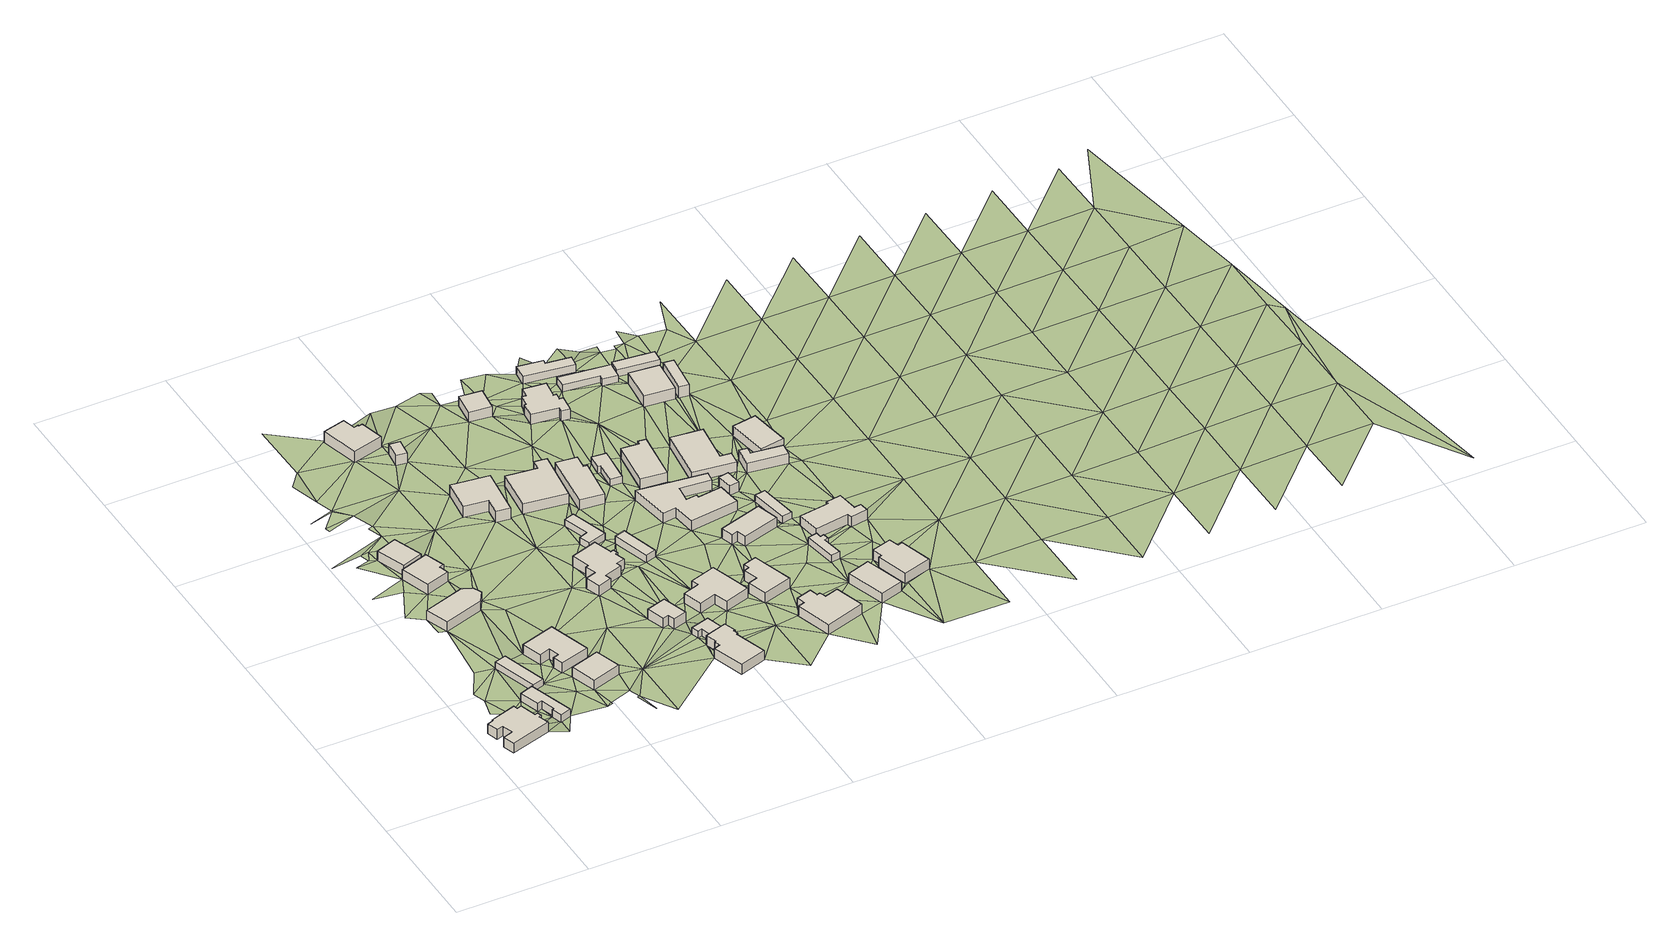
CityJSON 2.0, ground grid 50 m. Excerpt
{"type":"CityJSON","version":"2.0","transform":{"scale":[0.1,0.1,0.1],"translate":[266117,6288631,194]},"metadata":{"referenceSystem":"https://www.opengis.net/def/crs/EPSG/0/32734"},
"CityObjects":{
"building1":{"type":"Building","attributes":{"address":"21 Groenkloof Street Mamre 7347 Cape Town","building":"house","building:levels":"1","building_height":4.1,"roof_height":201.68,"ground_height":197.58,"plus_code":"4FRWFFMJ+GRR"},"geometry":[{"type":"Solid","lod":"1","boundaries":[[[[0,1,2,3]],[[1,4,5,2]],[[4,6,7,5]],[[6,8,9,7]],[[8,10,11,9]],[[10,12,13,11]],[[12,14,15,13]],[[14,16,17,15]],[[16,18,19,17]],[[18,20,21,19]],[[20,22,23,21]],[[22,24,25,23]],[[24,26,27,25]],[[26,28,29,27]],[[28,30,31,29]],[[30,0,3,31]],[[3,2,5,7,9,11,13,15,17,19,21,23,25,27,29,31]],[[30,28,26,24,22,20,18,16,14,12,10,8,6,4,1,0]]]]}]},
"building2":{"type":"Building","attributes":{"building":"cabin","building:levels":"1","building_height":2.8,"roof_height":200.78,"ground_height":197.98,"plus_code":"4FRWFFMJ+HVF"},"geometry":[{"type":"Solid","lod":"1","boundaries":[[[[32,33,34,35]],[[33,36,37,34]],[[36,38,39,37]],[[38,40,41,39]],[[40,42,43,41]],[[42,44,45,43]],[[44,46,47,45]],[[46,32,35,47]],[[35,34,37,39,41,43,45,47]],[[46,44,42,40,38,36,33,32]]]]}]},
"building3":{"type":"Building","attributes":{"building":"cabin","building:levels":"1","building_height":2.8,"roof_height":200.25,"ground_height":197.45,"plus_code":"4FRWFFMJ+JVV"},"geometry":[{"type":"Solid","lod":"1","boundaries":[[[[48,49,50,51]],[[49,52,53,50]],[[52,54,55,53]],[[54,48,51,55]],[[51,50,53,55]],[[54,52,49,48]]]]}]},
"building4":{"type":"Building","attributes":{"address":"16 Akkerboom Avenue Mamre 7347 Cape Town","building":"house","building:levels":"1","building_height":4.1,"roof_height":201.36,"ground_height":197.26,"plus_code":"4FRWFFMJ+QVM"},"geometry":[{"type":"Solid","lod":"1","boundaries":[[[[56,57,58,59]],[[57,60,61,58]],[[60,62,63,61]],[[62,64,65,63]],[[64,66,67,65]],[[66,56,59,67]],[[59,58,61,63,65,67]],[[66,64,62,60,57,56]]]]}]},
"building5":{"type":"Building","attributes":{"address":"14 Akkerboom Avenue Mamre 7347 Cape Town","building":"house","building:levels":"1","building_height":4.1,"roof_height":201.14,"ground_height":197.04,"plus_code":"4FRWFFMJ+VVF"},"geometry":[{"type":"Solid","lod":"1","boundaries":[[[[68,69,70,71]],[[69,72,73,70]],[[72,74,75,73]],[[74,76,77,75]],[[76,78,79,77]],[[78,68,71,79]],[[71,70,73,75,77,79]],[[78,76,74,72,69,68]]]]}]},
"building6":{"type":"Building","attributes":{"address":"12 Akkerboom Avenue Mamre 7347 Cape Town","building":"house","building:levels":"1","building_height":4.1,"roof_height":200.8,"ground_height":196.7,"plus_code":"4FRWFFMJ+WV6"},"geometry":[{"type":"Solid","lod":"1","boundaries":[[[[80,81,82,83]],[[81,84,85,82]],[[84,86,87,85]],[[86,80,83,87]],[[83,82,85,87]],[[86,84,81,80]]]]}]},
"building7":{"type":"Building","attributes":{"address":"20 Akkerboom Avenue Mamre 7347 Cape Town","building":"house","building:levels":"1","building_height":4.1,"roof_height":202,"ground_height":197.9,"plus_code":"4FRWFFMJ+MW8"},"geometry":[{"type":"Solid","lod":"1","boundaries":[[[[88,89,90,91]],[[89,92,93,90]],[[92,94,95,93]],[[94,96,97,95]],[[96,98,99,97]],[[98,100,101,99]],[[100,102,103,101]],[[102,88,91,103]],[[91,90,93,95,97,99,101,103]],[[102,100,98,96,94,92,89,88]]]]}]},
"building8":{"type":"Building","attributes":{"address":"22 Akkerboom Avenue Mamre 7347 Cape Town","building":"house","building:levels":"1","building_height":4.1,"roof_height":202.08,"ground_height":197.98,"plus_code":"4FRWFFMJ+HXV"},"geometry":[{"type":"Solid","lod":"1","boundaries":[[[[104,105,106,107]],[[105,108,109,106]],[[108,110,111,109]],[[110,104,107,111]],[[107,106,109,111]],[[110,108,105,104]]]]}]},
"building9":{"type":"Building","attributes":{"address":"1 Bauhinia Crescent Mamre 7347 Cape Town","building":"house","building:levels":"1","building_height":4.1,"roof_height":199.87,"ground_height":195.77,"plus_code":"4FRWFFPJ+4WW"},"geometry":[{"type":"Solid","lod":"1","boundaries":[[[[112,113,114,115]],[[113,116,117,114]],[[116,118,119,117]],[[118,120,121,119]],[[120,122,123,121]],[[122,124,125,123]],[[124,126,127,125]],[[126,112,115,127]],[[115,114,117,119,121,123,125,127]],[[126,124,122,120,118,116,113,112]]]]}]},
"building10":{"type":"Building","attributes":{"address":"7 Cassia End Crescent Mamre 7347 Cape Town","building":"house","building:levels":"1","building_height":4.1,"roof_height":202.13,"ground_height":198.03,"plus_code":"4FRWFFMM+M43"},"geometry":[{"type":"Solid","lod":"1","boundaries":[[[[128,129,130,131]],[[129,132,133,130]],[[132,134,135,133]],[[134,136,137,135]],[[136,138,139,137]],[[138,128,131,139]],[[131,130,133,135,137,139]],[[138,136,134,132,129,128]]]]}]},
"building11":{"type":"Building","attributes":{"building":"garage","building:levels":"1","building_height":4.1,"roof_height":199.87,"ground_height":195.77,"plus_code":"4FRWFFPJ+3XV"},"geometry":[{"type":"Solid","lod":"1","boundaries":[[[[140,141,142,143]],[[141,144,145,142]],[[144,146,147,145]],[[146,140,143,147]],[[143,142,145,147]],[[146,144,141,140]]]]}]},
"building12":{"type":"Building","attributes":{"address":"2 Bauhinia Crescent Mamre 7347 Cape Town","building":"house","building:levels":"1","building_height":4.1,"roof_height":201.1,"ground_height":197,"plus_code":"4FRWFFMM+X2F"},"geometry":[{"type":"Solid","lod":"1","boundaries":[[[[148,149,150,151]],[[149,152,153,150]],[[152,154,155,153]],[[154,156,157,155]],[[156,158,159,157]],[[158,148,151,159]],[[151,150,153,155,157,159]],[[158,156,154,152,149,148]]]]}]},
"building13":{"type":"Building","attributes":{"address":"9 Akkerboom Avenue Mamre 7347 Cape Town","building":"house","building:levels":"1","building_height":4.1,"roof_height":201.78,"ground_height":197.68,"plus_code":"4FRWFFMM+Q3H"},"geometry":[{"type":"Solid","lod":"1","boundaries":[[[[160,161,162,163]],[[161,164,165,162]],[[164,166,167,165]],[[166,168,169,167]],[[168,170,171,169]],[[170,172,173,171]],[[172,174,175,173]],[[174,176,177,175]],[[176,178,179,177]],[[178,180,181,179]],[[180,182,183,181]],[[182,184,185,183]],[[184,186,187,185]],[[186,188,189,187]],[[188,190,191,189]],[[190,160,163,191]],[[163,162,165,167,169,171,173,175,177,179,181,183,185,187,189,191]],[[190,188,186,184,182,180,178,176,174,172,170,168,166,164,161,160]]]]}]},
"building14":{"type":"Building","attributes":{"address":"26 Bauhinia Crescent Mamre 7347 Cape Town","building":"house","building:levels":"1","building_height":4.1,"roof_height":202.4,"ground_height":198.3,"plus_code":"4FRWFFMM+G5V"},"geometry":[{"type":"Solid","lod":"1","boundaries":[[[[192,193,194,195]],[[193,196,197,194]],[[196,198,199,197]],[[198,200,201,199]],[[200,202,203,201]],[[202,204,205,203]],[[204,206,207,205]],[[206,208,209,207]],[[208,210,211,209]],[[210,212,213,211]],[[212,214,215,213]],[[214,192,195,215]],[[195,194,197,199,201,203,205,207,209,211,213,215]],[[214,212,210,208,206,204,202,200,198,196,193,192]]]]}]},
"building15":{"type":"Building","attributes":{"building":"cabin","building:levels":"1","building_height":2.8,"roof_height":201.1,"ground_height":198.3,"plus_code":"4FRWFFMM+J52"},"geometry":[{"type":"Solid","lod":"1","boundaries":[[[[216,217,218,219]],[[217,220,221,218]],[[220,222,223,221]],[[222,224,225,223]],[[224,226,227,225]],[[226,216,219,227]],[[219,218,221,223,225,227]],[[226,224,222,220,217,216]]]]}]},
"building16":{"type":"Building","attributes":{"address":"Akkerboom Avenue Mamre 7347 Cape Town","building":"cabin","building:levels":"1","building_height":2.8,"roof_height":200.29,"ground_height":197.49,"plus_code":"4FRWFFMM+V43"},"geometry":[{"type":"Solid","lod":"1","boundaries":[[[[228,229,230,231]],[[229,232,233,230]],[[232,234,235,233]],[[234,236,237,235]],[[236,238,239,237]],[[238,228,231,239]],[[231,230,233,235,237,239]],[[238,236,234,232,229,228]]]]}]},
"building17":{"type":"Building","attributes":{"address":"4 Bauhinia Crescent Mamre 7347 Cape Town","building":"house","building:levels":"1","building_height":4.1,"roof_height":201.23,"ground_height":197.13,"plus_code":"4FRWFFMM+W4R"},"geometry":[{"type":"Solid","lod":"1","boundaries":[[[[240,241,242,243]],[[241,244,245,242]],[[244,246,247,245]],[[246,248,249,247]],[[248,250,251,249]],[[250,240,243,251]],[[243,242,245,247,249,251]],[[250,248,246,244,241,240]]]]}]},
"building18":{"type":"Building","attributes":{"address":"2 Cassia End Crescent Mamre 7347 Cape Town","building":"cabin","building:levels":"1","building_height":2.8,"roof_height":200.48,"ground_height":197.68,"plus_code":"4FRWFFMM+Q5R"},"geometry":[{"type":"Solid","lod":"1","boundaries":[[[[252,253,254,255]],[[253,256,257,254]],[[256,258,259,257]],[[258,252,255,259]],[[255,254,257,259]],[[258,256,253,252]]]]}]},
"building19":{"type":"Building","attributes":{"address":"6 Cassia End Crescent Mamre 7347 Cape Town","building":"house","building:levels":"1","building_height":4.1,"roof_height":202.1,"ground_height":198,"plus_code":"4FRWFFMM+M66"},"geometry":[{"type":"Solid","lod":"1","boundaries":[[[[260,261,262,263]],[[261,264,265,262]],[[264,266,267,265]],[[266,268,269,267]],[[268,270,271,269]],[[270,272,273,271]],[[272,274,275,273]],[[274,260,263,275]],[[263,262,265,267,269,271,273,275]],[[274,272,270,268,266,264,261,260]]]]}]},
"building20":{"type":"Building","attributes":{"address":"6 Bauhinia Crescent Mamre 7347 Cape Town","building":"house","building:levels":"1","building_height":4.1,"roof_height":201.23,"ground_height":197.13,"plus_code":"4FRWFFMM+W5F"},"geometry":[{"type":"Solid","lod":"1","boundaries":[[[[276,277,278,279]],[[277,280,281,278]],[[280,282,283,281]],[[282,284,285,283]],[[284,286,287,285]],[[286,276,279,287]],[[279,278,281,283,285,287]],[[286,284,282,280,277,276]]]]}]},
"building21":{"type":"Building","attributes":{"address":"Bauhinia Crescent Mamre 7347 Cape Town","building":"house","building:levels":"1","building_height":4.1,"roof_height":200.33,"ground_height":196.23,"plus_code":"4FRWFFPM+44F"},"geometry":[{"type":"Solid","lod":"1","boundaries":[[[[288,289,290,291]],[[289,292,293,290]],[[292,294,295,293]],[[294,288,291,295]],[[291,290,293,295]],[[294,292,289,288]]]]}]},
"building22":{"type":"Building","attributes":{"address":"5 Cassia End Crescent Mamre 7347 Cape Town","building":"house","building:levels":"1","building_height":4.1,"roof_height":202.1,"ground_height":198,"plus_code":"4FRWFFMM+M78"},"geometry":[{"type":"Solid","lod":"1","boundaries":[[[[296,297,298,299]],[[297,300,301,298]],[[300,302,303,301]],[[302,304,305,303]],[[304,306,307,305]],[[306,308,309,307]],[[308,310,311,309]],[[310,296,299,311]],[[299,298,301,303,305,307,309,311]],[[310,308,306,304,302,300,297,296]]]]}]},
"building23":{"type":"Building","attributes":{"address":"22 Bauhinia Crescent Mamre 7347 Cape Town","building":"house","building:levels":"1","building_height":4.1,"roof_height":202.17,"ground_height":198.07,"plus_code":"4FRWFFMM+H88"},"geometry":[{"type":"Solid","lod":"1","boundaries":[[[[312,313,314,315]],[[313,316,317,314]],[[316,318,319,317]],[[318,320,321,319]],[[320,322,323,321]],[[322,324,325,323]],[[324,326,327,325]],[[326,328,329,327]],[[328,330,331,329]],[[330,312,315,331]],[[315,314,317,319,321,323,325,327,329,331]],[[330,328,326,324,322,320,318,316,313,312]]]]}]},
"building24":{"type":"Building","attributes":{"building":"cabin","building:levels":"1","building_height":2.8,"roof_height":199.99,"ground_height":197.19,"plus_code":"4FRWFFMM+W6M"},"geometry":[{"type":"Solid","lod":"1","boundaries":[[[[332,333,334,335]],[[333,336,337,334]],[[336,338,339,337]],[[338,340,341,339]],[[340,342,343,341]],[[342,332,335,343]],[[335,334,337,339,341,343]],[[342,340,338,336,333,332]]]]}]},
"building25":{"type":"Building","attributes":{"address":"3 Cassia End Crescent Mamre 7347 Cape Town","building":"house","building:levels":"1","building_height":4.1,"roof_height":201.6,"ground_height":197.5,"plus_code":"4FRWFFMM+R6X"},"geometry":[{"type":"Solid","lod":"1","boundaries":[[[[344,345,346,347]],[[345,348,349,346]],[[348,350,351,349]],[[350,352,353,351]],[[352,354,355,353]],[[354,356,357,355]],[[356,358,359,357]],[[358,360,361,359]],[[360,362,363,361]],[[362,364,365,363]],[[364,366,367,365]],[[366,344,347,367]],[[347,346,349,351,353,355,357,359,361,363,365,367]],[[366,364,362,360,358,356,354,352,350,348,345,344]]]]}]},
"building26":{"type":"Building","attributes":{"address":"7 Bauhinia Crescent Mamre 7347 Cape Town","building":"house","building:levels":"1","building_height":4.1,"roof_height":200.33,"ground_height":196.23,"plus_code":"4FRWFFPM+36J"},"geometry":[{"type":"Solid","lod":"1","boundaries":[[[[368,369,370,371]],[[369,372,373,370]],[[372,374,375,373]],[[374,376,377,375]],[[376,378,379,377]],[[378,380,381,379]],[[380,382,383,381]],[[382,384,385,383]],[[384,386,387,385]],[[386,388,389,387]],[[388,390,391,389]],[[390,392,393,391]],[[392,394,395,393]],[[394,368,371,395]],[[371,370,373,375,377,379,381,383,385,387,389,391,393,395]],[[394,392,390,388,386,384,382,380,378,376,374,372,369,368]]]]}]},
"building27":{"type":"Building","attributes":{"address":"8 Bauhinia Crescent Mamre 7347 Cape Town","building":"house","building:levels":"1","building_height":4.1,"roof_height":201.29,"ground_height":197.19,"plus_code":"4FRWFFMM+W7F"},"geometry":[{"type":"Solid","lod":"1","boundaries":[[[[396,397,398,399]],[[397,400,401,398]],[[400,402,403,401]],[[402,404,405,403]],[[404,406,407,405]],[[406,396,399,407]],[[399,398,401,403,405,407]],[[406,404,402,400,397,396]]]]}]},
"building28":{"type":"Building","attributes":{"address":"4 Cassia End Crescent Mamre 7347 Cape Town","building":"house","building:levels":"1","building_height":4.1,"roof_height":201.82,"ground_height":197.72,"plus_code":"4FRWFFMM+Q83"},"geometry":[{"type":"Solid","lod":"1","boundaries":[[[[408,409,410,411]],[[409,412,413,410]],[[412,414,415,413]],[[414,416,417,415]],[[416,418,419,417]],[[418,408,411,419]],[[411,410,413,415,417,419]],[[418,416,414,412,409,408]]]]}]},
"building29":{"type":"Building","attributes":{"address":"20 Bauhinia Crescent Mamre 7347 Cape Town","building":"house","building:levels":"1","building_height":4.1,"roof_height":201.83,"ground_height":197.73,"plus_code":"4FRWFFMM+HCM"},"geometry":[{"type":"Solid","lod":"1","boundaries":[[[[420,421,422,423]],[[421,424,425,422]],[[424,426,427,425]],[[426,420,423,427]],[[423,422,425,427]],[[426,424,421,420]]]]}]},
"building30":{"type":"Building","attributes":{"address":"Mamre 7347 Cape Town","building":"cabin","building:levels":"1","building_height":2.8,"roof_height":200.75,"ground_height":197.95,"plus_code":"4FRWFFMM+M99"},"geometry":[{"type":"Solid","lod":"1","boundaries":[[[[428,429,430,431]],[[429,432,433,430]],[[432,434,435,433]],[[434,436,437,435]],[[436,438,439,437]],[[438,440,441,439]],[[440,442,443,441]],[[442,428,431,443]],[[431,430,433,435,437,439,441,443]],[[442,440,438,436,434,432,429,428]]]]}]},
"building31":{"type":"Building","attributes":{"address":"Mamre 7347 Cape Town","building":"yes","building:levels":"1","building_height":4.1,"roof_height":201.79,"ground_height":197.69,"plus_code":"4FRWFFMM+R8Q"},"geometry":[{"type":"Solid","lod":"1","boundaries":[[[[444,445,446,447]],[[445,448,449,446]],[[448,450,451,449]],[[450,444,447,451]],[[447,446,449,451]],[[450,448,445,444]]]]}]},
"building32":{"type":"Building","attributes":{"address":"Mamre 7347 Cape Town","building":"cabin","building:levels":"1","building_height":2.8,"roof_height":200.52,"ground_height":197.72,"plus_code":"4FRWFFMM+Q9G"},"geometry":[{"type":"Solid","lod":"1","boundaries":[[[[452,453,454,455]],[[453,456,457,454]],[[456,458,459,457]],[[458,452,455,459]],[[455,454,457,459]],[[458,456,453,452]]]]}]},
"building33":{"type":"Building","attributes":{"building":"cabin","building:levels":"1","building_height":2.8,"roof_height":199.08,"ground_height":196.28,"plus_code":"4FRWFFPM+47R"},"geometry":[{"type":"Solid","lod":"1","boundaries":[[[[460,461,462,463]],[[461,464,465,462]],[[464,466,467,465]],[[466,468,469,467]],[[468,470,471,469]],[[470,460,463,471]],[[463,462,465,467,469,471]],[[470,468,466,464,461,460]]]]}]},
"building34":{"type":"Building","attributes":{"address":"10 Bauhinia Crescent Mamre 7347 Cape Town","building":"house","building:levels":"1","building_height":4.1,"roof_height":201.44,"ground_height":197.34,"plus_code":"4FRWFFMM+W89"},"geometry":[{"type":"Solid","lod":"1","boundaries":[[[[472,473,474,475]],[[473,476,477,474]],[[476,478,479,477]],[[478,480,481,479]],[[480,482,483,481]],[[482,472,475,483]],[[475,474,477,479,481,483]],[[482,480,478,476,473,472]]]]}]},
"building35":{"type":"Building","attributes":{"building":"cabin","building:levels":"1","building_height":2.8,"roof_height":199.08,"ground_height":196.28,"plus_code":"4FRWFFPM+479"},"geometry":[{"type":"Solid","lod":"1","boundaries":[[[[484,485,486,487]],[[485,488,489,486]],[[488,490,491,489]],[[490,492,493,491]],[[492,494,495,493]],[[494,484,487,495]],[[487,486,489,491,493,495]],[[494,492,490,488,485,484]]]]}]},
"building36":{"type":"Building","attributes":{"address":"18 Bauhinia Crescent Mamre 7347 Cape Town","building":"house","building:levels":"1","building_height":4.1,"roof_height":201.83,"ground_height":197.73,"plus_code":"4FRWFFMM+JF4"},"geometry":[{"type":"Solid","lod":"1","boundaries":[[[[496,497,498,499]],[[497,500,501,498]],[[500,502,503,501]],[[502,504,505,503]],[[504,506,507,505]],[[506,508,509,507]],[[508,510,511,509]],[[510,496,499,511]],[[499,498,501,503,505,507,509,511]],[[510,508,506,504,502,500,497,496]]]]}]},
"building37":{"type":"Building","attributes":{"address":"16 Bauhinia Crescent Mamre 7347 Cape Town","building":"house","building:levels":"1","building_height":4.1,"roof_height":201.71,"ground_height":197.61,"plus_code":"4FRWFFMM+PCG"},"geometry":[{"type":"Solid","lod":"1","boundaries":[[[[512,513,514,515]],[[513,516,517,514]],[[516,518,519,517]],[[518,520,521,519]],[[520,522,523,521]],[[522,524,525,523]],[[524,526,527,525]],[[526,528,529,527]],[[528,530,531,529]],[[530,512,515,531]],[[515,514,517,519,521,523,525,527,529,531]],[[530,528,526,524,522,520,518,516,513,512]]]]}]},
"building38":{"type":"Building","attributes":{"building":"garage","building:levels":"1","building_height":4.1,"roof_height":201.65,"ground_height":197.55,"plus_code":"4FRWFFMM+VC7"},"geometry":[{"type":"Solid","lod":"1","boundaries":[[[[532,533,534,535]],[[533,536,537,534]],[[536,538,539,537]],[[538,540,541,539]],[[540,542,543,541]],[[542,532,535,543]],[[535,534,537,539,541,543]],[[542,540,538,536,533,532]]]]}]},
"building39":{"type":"Building","attributes":{"address":"11 Bauhinia Crescent Mamre 7347 Cape Town","building":"house","building:levels":"1","building_height":4.1,"roof_height":200.78,"ground_height":196.68,"plus_code":"4FRWFFPM+393"},"geometry":[{"type":"Solid","lod":"1","boundaries":[[[[544,545,546,547]],[[545,548,549,546]],[[548,550,551,549]],[[550,544,547,551]],[[547,546,549,551]],[[550,548,545,544]]]]}]},
"building40":{"type":"Building","attributes":{"address":"12 Bauhinia Crescent Mamre 7347 Cape Town","building":"house","building:levels":"1","building_height":4.1,"roof_height":201.38,"ground_height":197.28,"plus_code":"4FRWFFMM+WC5"},"geometry":[{"type":"Solid","lod":"1","boundaries":[[[[552,553,554,555]],[[553,556,557,554]],[[556,558,559,557]],[[558,552,555,559]],[[555,554,557,559]],[[558,556,553,552]]]]}]},
"building41":{"type":"Building","attributes":{"building":"cabin","building:levels":"1","building_height":2.8,"roof_height":198.97,"ground_height":196.17,"plus_code":"4FRWFFPM+493"},"geometry":[{"type":"Solid","lod":"1","boundaries":[[[[560,561,562,563]],[[561,564,565,562]],[[564,566,567,565]],[[566,560,563,567]],[[563,562,565,567]],[[566,564,561,560]]]]}]},
"building42":{"type":"Building","attributes":{"building":"garage","building:levels":"1","building_height":4.1,"roof_height":200.78,"ground_height":196.68,"plus_code":"4FRWFFPM+3C2"},"geometry":[{"type":"Solid","lod":"1","boundaries":[[[[568,569,570,571]],[[569,572,573,570]],[[572,574,575,573]],[[574,568,571,575]],[[571,570,573,575]],[[574,572,569,568]]]]}]},
"terrain1":{"type":"TINRelief","geometry":[{"type":"CompositeSurface","lod":"1","boundaries":[[[1,0,576]],[[576,577,578]],[[0,28,576]],[[0,30,28]],[[577,576,33]],[[28,26,24]],[[20,579,22]],[[576,28,33]],[[580,577,49]],[[28,24,36]],[[581,22,579]],[[24,22,42]],[[33,28,36]],[[582,581,579]],[[36,24,42]],[[583,580,49]],[[49,577,33]],[[22,581,42]],[[42,38,36]],[[40,38,42]],[[582,584,581]],[[585,33,32]],[[585,49,33]],[[583,49,57]],[[32,586,585]],[[587,57,56]],[[57,49,48]],[[588,32,584]],[[72,589,56]],[[588,586,32]],[[69,590,591]],[[72,591,589]],[[592,588,584]],[[48,586,92]],[[57,48,593]],[[92,89,48]],[[588,105,586]],[[98,92,586]],[[594,84,595]],[[586,596,98]],[[84,594,69]],[[72,69,591]],[[105,596,586]],[[66,72,56]],[[593,48,89]],[[597,598,599]],[[108,588,592]],[[599,595,600]],[[105,588,108]],[[592,601,602]],[[592,602,108]],[[84,600,595]],[[69,603,84]],[[94,92,98]],[[98,96,94]],[[597,599,600]],[[69,604,603]],[[84,81,600]],[[108,602,605]],[[72,66,606]],[[596,105,102]],[[607,608,609]],[[610,593,89]],[[611,612,613]],[[600,81,597]],[[610,89,88]],[[604,614,603]],[[609,612,607]],[[66,615,606]],[[605,616,108]],[[617,593,610]],[[105,618,102]],[[619,620,621]],[[622,606,623]],[[613,612,609]],[[624,597,625]],[[626,627,628]],[[629,606,615]],[[615,617,629]],[[629,623,606]],[[604,623,629]],[[630,605,620]],[[616,605,630]],[[620,631,630]],[[632,81,614]],[[597,81,632]],[[614,604,632]],[[630,618,616]],[[632,625,597]],[[88,102,633]],[[634,626,613]],[[102,618,633]],[[629,632,604]],[[613,609,635]],[[617,610,636]],[[635,609,625]],[[636,610,88]],[[626,634,627]],[[630,633,618]],[[637,629,617]],[[625,632,635]],[[638,639,627]],[[630,631,202]],[[634,613,635]],[[88,633,640]],[[638,627,634]],[[640,636,88]],[[617,636,637]],[[629,641,632]],[[633,630,132]],[[635,632,152]],[[641,629,637]],[[632,642,152]],[[132,630,136]],[[632,641,642]],[[630,202,193]],[[640,633,129]],[[635,140,634]],[[630,216,136]],[[129,633,132]],[[193,217,630]],[[216,630,217]],[[636,640,643]],[[644,636,643]],[[140,635,645]],[[634,140,146]],[[152,645,635]],[[637,636,646]],[[644,646,636]],[[129,647,640]],[[634,146,648]],[[643,649,644]],[[641,650,642]],[[134,132,136]],[[200,198,202]],[[202,198,651]],[[652,124,653]],[[646,644,654]],[[193,202,651]],[[637,655,641]],[[652,656,124]],[[198,196,651]],[[196,193,651]],[[647,129,128]],[[652,657,656]],[[217,193,222]],[[138,136,216]],[[648,146,144]],[[222,220,217]],[[637,646,236]],[[658,647,659]],[[655,637,246]],[[128,659,647]],[[660,645,152]],[[124,656,661]],[[193,192,222]],[[138,216,226]],[[648,661,656]],[[662,128,138]],[[238,236,646]],[[232,246,637]],[[646,174,238]],[[192,224,222]],[[637,236,232]],[[660,152,149]],[[662,138,266]],[[268,138,226]],[[663,659,664]],[[665,144,645]],[[144,665,648]],[[210,208,666]],[[226,224,192]],[[244,655,246]],[[667,659,128]],[[210,214,212]],[[662,667,128]],[[138,268,266]],[[149,655,244]],[[174,668,669]],[[664,670,671]],[[667,664,659]],[[645,660,665]],[[648,672,661]],[[232,236,234]],[[192,272,226]],[[664,667,670]],[[261,662,266]],[[228,238,174]],[[268,226,272]],[[669,252,174]],[[667,662,261]],[[252,669,670]],[[665,672,648]],[[666,673,210]],[[214,210,673]],[[192,214,673]],[[674,246,232]],[[667,675,670]],[[174,252,228]],[[264,261,266]],[[675,252,670]],[[272,270,268]],[[666,676,673]],[[677,660,149]],[[675,667,261]],[[272,192,673]],[[244,677,149]],[[674,232,229]],[[228,678,229]],[[252,258,228]],[[675,261,679]],[[678,228,258]],[[678,680,229]],[[229,680,674]],[[289,665,660]],[[681,677,244]],[[260,679,261]],[[665,682,672]],[[673,683,272]],[[684,673,676]],[[660,677,685]],[[678,686,680]],[[272,683,274]],[[674,680,276]],[[685,289,660]],[[682,665,289]],[[687,672,682]],[[258,679,348]],[[678,258,345]],[[688,674,276]],[[274,689,260]],[[673,690,683]],[[691,679,260]],[[692,274,683]],[[692,689,274]],[[684,690,673]],[[686,678,345]],[[685,677,688]],[[693,687,682]],[[689,694,260]],[[682,289,288]],[[689,692,695]],[[345,258,348]],[[689,695,696]],[[690,697,683]],[[698,348,679]],[[688,276,286]],[[691,698,679]],[[696,694,689]],[[682,288,699]],[[697,690,700]],[[292,289,685]],[[685,688,286]],[[701,694,696]],[[702,282,686]],[[297,683,697]],[[694,416,260]],[[702,686,345]],[[691,260,416]],[[284,282,286]],[[699,288,294]],[[702,338,282]],[[292,685,703]],[[286,282,704]],[[697,320,297]],[[350,348,698]],[[345,705,702]],[[702,706,338]],[[338,704,282]],[[416,694,707]],[[684,708,330]],[[292,709,294]],[[691,414,698]],[[710,699,294]],[[345,711,705]],[[320,318,316]],[[685,286,712]],[[394,709,292]],[[414,691,416]],[[292,703,394]],[[703,685,712]],[[416,707,408]],[[312,320,316]],[[712,286,704]],[[316,313,312]],[[294,709,386]],[[711,345,713]],[[297,714,707]],[[390,709,394]],[[408,418,416]],[[711,404,705]],[[710,294,715]],[[320,716,297]],[[705,404,717]],[[392,390,394]],[[390,386,709]],[[414,718,698]],[[330,708,719]],[[716,320,312]],[[362,360,364]],[[717,720,704]],[[703,712,721]],[[408,707,440]],[[388,386,390]],[[294,386,722]],[[345,723,713]],[[715,294,722]],[[297,716,714]],[[330,719,312]],[[704,720,712]],[[707,714,440]],[[404,720,717]],[[345,724,723]],[[725,364,360]],[[360,358,726]],[[719,716,312]],[[414,412,718]],[[720,727,712]],[[402,400,404]],[[722,386,728]],[[400,720,404]],[[468,715,722]],[[408,440,409]],[[360,726,725]],[[729,730,731]],[[442,714,716]],[[727,720,731]],[[728,732,729]],[[442,440,714]],[[400,397,720]],[[472,713,723]],[[729,731,733]],[[728,729,733]],[[726,718,444]],[[472,397,713]],[[428,442,716]],[[722,728,734]],[[726,450,725]],[[412,409,735]],[[450,726,444]],[[456,718,412]],[[450,724,725]],[[444,718,456]],[[735,458,412]],[[409,458,735]],[[421,428,716]],[[736,420,719]],[[733,734,728]],[[737,409,440]],[[456,412,458]],[[738,731,720]],[[724,450,448]],[[458,409,737]],[[438,739,440]],[[740,723,724]],[[444,456,445]],[[741,468,742]],[[432,429,428]],[[737,440,739]],[[733,731,738]],[[720,397,743]],[[734,744,722]],[[436,434,438]],[[739,438,434]],[[737,452,458]],[[736,745,420]],[[746,448,445]],[[456,453,445]],[[421,747,428]],[[724,448,740]],[[421,420,510]],[[743,397,472]],[[508,421,510]],[[420,745,510]],[[421,508,747]],[[748,432,428]],[[448,746,740]],[[746,445,749]],[[445,453,749]],[[720,743,738]],[[750,434,432]],[[751,752,742]],[[434,753,739]],[[754,747,508]],[[747,748,428]],[[738,755,733]],[[452,737,513]],[[496,745,736]],[[749,740,746]],[[513,453,452]],[[734,494,744]],[[745,496,510]],[[756,742,752]],[[432,748,750]],[[482,757,758]],[[750,753,434]],[[513,737,516]],[[759,740,749]],[[740,759,758]],[[472,760,743]],[[482,760,472]],[[747,761,748]],[[532,749,453]],[[496,736,762]],[[738,743,548]],[[453,513,763]],[[738,548,492]],[[764,752,744]],[[756,752,765]],[[482,758,553]],[[553,758,759]],[[766,767,761]],[[744,494,560]],[[748,768,750]],[[748,761,768]],[[763,532,453]],[[492,548,561]],[[769,770,771]],[[770,553,759]],[[561,494,492]],[[560,764,744]],[[765,752,764]],[[772,743,760]],[[760,482,772]],[[561,560,494]],[[763,513,512]],[[770,769,553]],[[772,482,773]],[[771,533,769]],[[528,512,530]],[[482,553,774]],[[512,528,763]],[[482,774,773]],[[764,775,765]],[[561,548,564]],[[776,761,767]],[[560,777,764]],[[778,496,762]],[[767,496,776]],[[532,763,779]],[[780,777,560]],[[776,768,761]],[[533,781,769]],[[773,545,772]],[[545,564,548]],[[533,532,779]],[[566,780,560]],[[774,553,552]],[[545,773,574]],[[781,533,779]],[[778,776,496]],[[782,777,780]],[[528,783,763]],[[768,783,528]],[[784,777,782]],[[564,545,574]],[[780,566,782]],[[783,779,763]],[[574,572,564]],[[781,785,552]],[[564,572,566]],[[786,774,552]],[[786,572,774]],[[782,566,787]],[[783,768,776]],[[782,787,788]],[[785,786,552]],[[779,789,781]],[[566,572,790]],[[566,791,787]],[[781,792,785]],[[779,783,789]],[[572,786,790]],[[778,793,776]],[[790,791,566]],[[794,795,778]],[[792,781,789]],[[785,796,786]],[[778,795,793]],[[783,776,797]],[[791,790,798]],[[796,785,792]],[[789,783,797]],[[799,790,786]],[[793,797,776]],[[799,786,796]],[[792,789,800]],[[793,795,801]],[[797,802,789]],[[801,795,803]],[[804,790,799]],[[789,802,800]],[[796,792,805]],[[793,806,797]],[[801,807,793]],[[792,800,805]],[[799,796,808]],[[806,793,807]],[[802,797,809]],[[801,803,810]],[[808,796,805]],[[797,806,809]],[[810,807,801]],[[800,802,811]],[[812,799,808]],[[802,809,811]],[[800,813,805]],[[806,807,814]],[[815,807,810]],[[800,811,813]],[[806,814,809]],[[805,816,808]],[[814,807,815]],[[817,810,818]],[[805,813,816]],[[819,811,809]],[[809,814,819]],[[815,810,820]],[[821,808,816]],[[811,822,813]],[[823,811,819]],[[810,817,820]],[[815,824,814]],[[822,811,823]],[[816,813,825]],[[824,815,820]],[[819,814,826]],[[817,827,828]],[[822,825,813]],[[814,824,826]],[[823,819,829]],[[830,820,817]],[[831,816,825]],[[829,819,826]],[[822,823,832]],[[817,828,830]],[[820,833,824]],[[823,829,832]],[[825,822,834]],[[833,820,830]],[[835,826,824]],[[836,828,837]],[[834,822,832]],[[824,833,835]],[[838,829,826]],[[839,830,828]],[[840,825,834]],[[838,826,835]],[[841,832,829]],[[828,836,839]],[[830,842,833]],[[829,838,841]],[[843,834,832]],[[839,842,830]],[[844,835,833]],[[836,845,839]],[[843,832,841]],[[844,833,842]],[[846,838,835]],[[847,834,843]],[[845,848,839]],[[848,842,839]],[[846,835,844]],[[849,841,838]],[[842,848,844]],[[841,849,843]],[[849,838,846]],[[844,848,846]],[[848,849,846]],[[849,850,843]]]}]}
},
"vertices":[
[155,321,36],[56,290,36],[56,290,77],[155,321,77],[58,285,36],[58,285,77],[33,277,36],[33,277,77],[46,234,36],[46,234,77],[71,242,36],[71,242,77],[84,200,36],[84,200,77],[45,188,36],[45,188,77],[59,143,36],[59,143,77],[215,191,36],[215,191,77],[203,230,36],[203,230,77],[213,234,36],[213,234,77],[207,251,36],[207,251,77],[196,248,36],[196,248,77],[177,311,36],[177,311,77],[159,305,36],[159,305,77],
[264,398,36],[213,381,36],[213,381,68],[264,398,68],[237,305,36],[237,305,68],[255,311,36],[255,311,68],[272,257,36],[272,257,68],[264,254,36],[264,254,68],[277,214,36],[277,214,68],[319,228,36],[319,228,68],
[266,592,34],[222,579,34],[222,579,62],[266,592,62],[275,408,34],[275,408,62],[319,422,34],[319,422,62],
[144,920,33],[175,831,33],[175,831,74],[144,920,74],[327,879,33],[327,879,74],[353,921,33],[353,921,74],[338,953,33],[338,953,74],[301,969,33],[301,969,74],
[286,1191,30],[178,1156,30],[178,1156,71],[286,1191,71],[214,1044,30],[214,1044,71],[306,1074,30],[306,1074,71],[295,1109,30],[295,1109,71],[312,1115,30],[312,1115,71],
[275,1205,27],[234,1316,27],[234,1316,68],[275,1205,68],[154,1287,27],[154,1287,68],[194,1176,27],[194,1176,68],
[467,638,39],[337,598,39],[337,598,80],[467,638,80],[361,522,39],[361,522,80],[402,535,39],[402,535,80],[415,494,39],[415,494,80],[393,487,39],[393,487,80],[405,447,39],[405,447,80],[517,481,39],[517,481,80],
[535,446,40],[424,411,40],[424,411,81],[535,446,81],[455,314,40],[455,314,81],[566,349,40],[566,349,81],
[347,1809,12],[462,1840,12],[462,1840,59],[347,1809,59],[438,1929,12],[438,1929,59],[424,1925,12],[424,1925,59],[423,1930,12],[423,1930,59],[406,1926,12],[406,1926,59],[393,1975,12],[393,1975,59],[308,1953,12],[308,1953,59],
[868,593,40],[794,570,40],[794,570,81],[868,593,81],[816,502,40],[816,502,81],[838,509,40],[838,509,81],[847,480,40],[847,480,81],[899,496,40],[899,496,81],
[456,1725,18],[497,1719,18],[497,1719,59],[456,1725,59],[506,1786,18],[506,1786,59],[465,1791,18],[465,1791,59],
[654,1280,25],[677,1469,25],[677,1469,71],[654,1280,71],[534,1487,25],[534,1487,71],[518,1361,25],[518,1361,71],[609,1350,25],[609,1350,71],[601,1286,25],[601,1286,71],
[827,823,35],[822,841,35],[822,841,78],[827,823,78],[854,851,35],[854,851,78],[842,888,35],[842,888,78],[851,891,35],[851,891,78],[845,911,35],[845,911,78],[834,907,35],[834,907,78],[811,977,35],[811,977,78],[710,945,35],[710,945,78],[732,876,35],[732,876,78],[721,873,35],[721,873,78],[735,831,35],[735,831,78],[694,818,35],[694,818,78],[712,761,35],[712,761,78],[765,778,35],[765,778,78],[758,801,35],[758,801,78],
[982,376,43],[898,349,43],[898,349,84],[982,376,84],[912,308,43],[912,308,84],[906,306,43],[906,306,84],[914,283,43],[914,283,84],[888,274,43],[888,274,84],[927,154,43],[927,154,84],[1030,187,43],[1030,187,84],[990,308,43],[990,308,84],[997,311,43],[997,311,84],[991,329,43],[991,329,84],[997,331,43],[997,331,84],
[883,424,43],[892,396,43],[892,396,71],[883,424,71],[908,401,43],[908,401,71],[919,367,43],[919,367,71],[973,383,43],[973,383,71],[954,445,43],[954,445,71],
[873,1021,35],[828,1163,35],[828,1163,63],[873,1021,63],[789,1151,35],[789,1151,63],[821,1052,35],[821,1052,63],[787,1041,35],[787,1041,63],[801,998,35],[801,998,63],
[840,1465,30],[835,1428,30],[835,1428,72],[840,1465,72],[718,1442,30],[718,1442,72],[699,1279,30],[699,1279,72],[861,1258,30],[861,1258,72],[887,1459,30],[887,1459,72],
[894,988,35],[935,847,35],[935,847,65],[894,988,65],[976,859,35],[976,859,65],[935,1000,35],[935,1000,65],
[1093,668,40],[996,637,40],[996,637,81],[1093,668,81],[1005,609,40],[1005,609,81],[942,589,40],[942,589,81],[965,515,40],[965,515,81],[1029,536,40],[1029,536,81],[1046,484,40],[1046,484,81],[1142,514,40],[1142,514,81],
[902,1428,31],[875,1210,31],[875,1210,72],[902,1428,72],[967,1199,31],[967,1199,72],[988,1364,31],[988,1364,72],[974,1366,31],[974,1366,72],[980,1419,31],[980,1419,72],
[791,1905,22],[780,1813,22],[780,1813,63],[791,1905,63],[863,1803,22],[863,1803,63],[874,1896,22],[874,1896,63],
[1181,462,39],[1291,496,39],[1291,496,81],[1181,462,81],[1243,649,39],[1243,649,81],[1190,633,39],[1190,633,81],[1197,610,39],[1197,610,81],[1176,603,39],[1176,603,81],[1194,548,39],[1194,548,81],[1157,536,39],[1157,536,81],
[1402,368,41],[1351,352,41],[1351,352,82],[1402,368,82],[1342,377,41],[1342,377,82],[1330,373,41],[1330,373,82],[1321,405,41],[1321,405,82],[1262,387,41],[1262,387,82],[1272,355,41],[1272,355,82],[1245,347,41],[1245,347,82],[1287,210,41],[1287,210,82],[1437,257,41],[1437,257,82],
[1070,1270,31],[1083,1406,31],[1083,1406,60],[1070,1270,60],[1029,1411,31],[1029,1411,60],[1023,1354,31],[1023,1354,60],[1034,1353,31],[1034,1353,60],[1027,1274,31],[1027,1274,60],
[1321,1132,35],[1063,1164,35],[1063,1164,76],[1321,1132,76],[1087,1010,35],[1087,1010,76],[1138,1017,35],[1138,1017,76],[1149,929,35],[1149,929,76],[1336,953,35],[1336,953,76],[1324,1045,35],[1324,1045,76],[1232,1033,35],[1232,1033,76],[1232,1046,35],[1232,1046,76],[1190,1041,35],[1190,1041,76],[1198,1104,35],[1198,1104,76],[1315,1092,35],[1315,1092,76],
[956,1705,22],[1057,1693,22],[1057,1693,63],[956,1705,63],[1055,1673,22],[1055,1673,63],[1087,1669,22],[1087,1669,63],[1095,1735,22],[1095,1735,63],[1081,1736,22],[1081,1736,63],[1084,1762,22],[1084,1762,63],[1073,1763,22],[1073,1763,63],[1082,1831,22],[1082,1831,63],[996,1841,22],[996,1841,63],[992,1803,22],[992,1803,63],[976,1805,22],[976,1805,63],[971,1763,22],[971,1763,63],[962,1761,22],[962,1761,63],
[1205,1202,32],[1227,1395,32],[1227,1395,73],[1205,1202,73],[1197,1399,32],[1197,1399,73],[1196,1384,32],[1196,1384,73],[1130,1391,32],[1130,1391,73],[1109,1213,32],[1109,1213,73],
[1268,768,37],[1409,810,37],[1409,810,78],[1268,768,78],[1384,893,37],[1384,893,78],[1220,843,37],[1220,843,78],[1234,797,37],[1234,797,78],[1257,804,37],[1257,804,78],
[1614,308,37],[1566,457,37],[1566,457,78],[1614,308,78],[1479,429,37],[1479,429,78],[1527,281,37],[1527,281,78],
[1514,559,39],[1500,638,39],[1500,638,68],[1514,559,68],[1514,641,39],[1514,641,68],[1510,665,39],[1510,665,68],[1496,662,39],[1496,662,68],[1493,683,39],[1493,683,68],[1457,677,39],[1457,677,68],[1478,553,39],[1478,553,68],
[1352,1035,37],[1389,1040,37],[1389,1040,78],[1352,1035,78],[1381,1101,37],[1381,1101,78],[1343,1095,37],[1343,1095,78],
[1475,827,37],[1451,973,37],[1451,973,65],[1475,827,65],[1410,966,37],[1410,966,65],[1435,820,37],[1435,820,65],
[1224,1888,19],[1230,1930,19],[1230,1930,51],[1224,1888,51],[1137,1942,19],[1137,1942,51],[1139,1958,19],[1139,1958,51],[1044,1971,19],[1044,1971,51],[1036,1913,19],[1036,1913,51],
[1301,1366,33],[1276,1162,33],[1276,1162,74],[1301,1366,74],[1436,1142,33],[1436,1142,74],[1442,1193,33],[1442,1193,74],[1401,1198,33],[1401,1198,74],[1420,1352,33],[1420,1352,74],
[1136,1856,22],[1131,1811,22],[1131,1811,51],[1136,1856,51],[1267,1795,22],[1267,1795,51],[1265,1776,22],[1265,1776,51],[1321,1769,22],[1321,1769,51],[1328,1833,22],[1328,1833,51],
[1752,371,37],[1715,494,37],[1715,494,78],[1752,371,78],[1697,488,37],[1697,488,78],[1685,526,37],[1685,526,78],[1610,504,37],[1610,504,78],[1622,464,37],[1622,464,78],[1608,460,37],[1608,460,78],[1645,339,37],[1645,339,78],
[1654,817,36],[1595,808,36],[1595,808,77],[1654,817,77],[1597,798,36],[1597,798,77],[1484,782,36],[1484,782,77],[1497,694,36],[1497,694,77],[1627,713,36],[1627,713,77],[1630,696,36],[1630,696,77],[1696,706,36],[1696,706,77],[1691,742,36],[1691,742,77],[1665,738,36],[1665,738,77],
[1608,1097,36],[1614,1146,36],[1614,1146,77],[1608,1097,77],[1497,1162,36],[1497,1162,77],[1501,1189,36],[1501,1189,77],[1470,1193,36],[1470,1193,77],[1459,1117,36],[1459,1117,77],
[1447,1599,22],[1460,1734,22],[1460,1734,68],[1447,1599,68],[1347,1746,22],[1347,1746,68],[1333,1610,22],[1333,1610,68],
[1608,1335,33],[1516,1321,33],[1516,1321,74],[1608,1335,74],[1542,1167,33],[1542,1167,74],[1633,1181,33],[1633,1181,74],
[1337,1844,22],[1331,1797,22],[1331,1797,50],[1337,1844,50],[1485,1779,22],[1485,1779,50],[1490,1827,22],[1490,1827,50],
[1459,1598,22],[1497,1594,22],[1497,1594,68],[1459,1598,68],[1514,1736,22],[1514,1736,68],[1476,1740,22],[1476,1740,68],
[148,335,36],[106,437,36],[90,366,36],[215,191,38],[92,489,34],[277,214,40],[276,150,42],[148,590,34],[319,228,40],[275,408,40],[319,422,40],[148,840,33],[399,335,40],[85,962,33],[39,1106,30],[148,1090,30],[452,213,40],[327,879,36],[74,1284,27],[127,1300,27],[405,447,40],[228,1395,27],[3,1323,25],[117,1335,27],[148,1340,27],[475,220,40],[473,227,40],[194,1176,30],[286,1191,33],[557,253,42],[306,1074,33],[85,1523,23],[90,1507,23],[201,1542,23],[399,840,36],[56,1572,23],[148,1595,23],[149,1601,23],[275,1205,33],[338,953,36],[566,349,42],[353,921,36],[535,446,42],[590,123,44],[571,210,44],[563,208,44],[295,1109,33],[312,1115,33],[209,1453,27],[228,1459,27],[127,1668,23],[148,1845,16],[100,1786,16],[399,1090,33],[650,335,42],[650,85,44],[399,1340,29],[650,590,40],[347,1809,18],[399,1595,23],[650,840,37],[650,1090,34],[308,1953,18],[148,2095,9],[712,761,37],[601,1286,30],[518,1361,28],[694,818,37],[721,873,37],[497,1719,23],[710,945,37],[765,778,37],[462,1840,18],[735,831,37],[609,1350,30],[901,335,43],[423,1930,18],[406,1926,18],[732,876,37],[654,1280,30],[438,1929,18],[424,1925,18],[758,801,37],[827,823,37],[650,1595,25],[517,2019,12],[901,590,40],[822,841,37],[854,851,37],[650,1845,20],[1030,187,45],[901,840,37],[834,907,37],[845,911,37],[851,891,37],[842,888,37],[608,2008,16],[1152,335,42],[861,1258,31],[935,847,37],[1152,85,45],[840,1465,31],[901,1090,35],[976,859,37],[875,1210,35],[835,1428,31],[738,1938,20],[1181,462,42],[1287,210,43],[901,1595,26],[967,1199,35],[712,2034,16],[887,1459,31],[1152,590,40],[1245,347,42],[1152,840,37],[1157,536,40],[746,2014,16],[1190,633,40],[1194,548,40],[1176,603,40],[1262,387,42],[1149,929,37],[830,1929,22],[1272,355,42],[1197,610,40],[1027,1274,32],[956,1705,26],[1029,1411,32],[1070,1270,32],[1034,1353,32],[1243,649,40],[1403,85,43],[901,1845,22],[865,2031,18],[1109,1213,35],[1055,1673,27],[1205,1202,35],[1403,590,39],[953,2019,18],[1479,429,41],[1083,1406,32],[1336,953,37],[1527,281,41],[1152,1595,27],[1057,1693,27],[1036,1913,23],[1276,1162,35],[1321,1132,37],[1315,1092,37],[1324,1045,37],[1087,1669,27],[1082,1831,23],[1084,1762,23],[1081,1736,23],[1095,1735,23],[1073,1763,23],[1131,1811,23],[1136,1856,23],[1403,840,37],[1654,85,40],[1484,782,37],[1265,1776,23],[1497,694,39],[1436,1142,37],[1095,2043,19],[1139,1958,23],[1333,1610,27],[1224,1888,23],[1654,335,37],[1403,1090,37],[1610,504,38],[1654,590,38],[1459,1117,37],[1630,696,38],[1137,1942,23],[1230,1930,23],[1627,713,38],[1622,464,38],[1267,1795,23],[1229,2027,19],[1401,1198,37],[1442,1193,37],[1470,1193,37],[1403,1595,27],[1685,526,38],[1905,85,38],[1654,840,36],[1344,1939,22],[1288,1979,17],[1697,488,38],[1715,494,38],[1696,706,38],[1542,1167,36],[1501,1189,37],[1497,1162,37],[1447,1599,27],[1459,1598,27],[1497,1594,27],[1348,1970,22],[1905,590,36],[1400,1931,22],[1905,335,35],[1654,1090,36],[1403,1845,22],[1633,1181,36],[1437,1944,22],[1905,840,35],[1402,1949,22],[1654,1340,33],[1654,1595,27],[1498,1958,22],[1448,2021,17],[1905,1090,35],[1654,1845,20],[1599,1947,20],[1905,1340,32],[2157,590,37],[2157,85,40],[2157,335,37],[1905,1595,25],[2157,840,35],[1654,2095,15],[1905,1845,20],[2157,1340,32],[2408,335,39],[2157,1090,35],[2408,85,42],[1905,2095,15],[2157,1595,26],[2408,840,37],[2408,590,40],[2157,1845,21],[2408,1090,37],[2658,335,48],[2408,1340,33],[2157,2095,16],[2408,1595,28],[2658,840,43],[2658,590,46],[2408,1845,23],[2910,335,58],[2658,85,51],[2658,1090,40],[2910,590,54],[2408,2095,18],[2658,1595,31],[2658,1340,36],[2910,840,49],[2658,1845,26],[2910,1090,44],[2910,85,61],[3161,335,65],[2910,1340,39],[3161,590,62],[2658,2095,20],[2910,1595,34],[3161,840,56],[2910,1845,27],[3161,1090,49],[3412,335,68],[3161,85,69],[3161,1340,43],[3412,590,64],[2910,2095,23],[3161,1595,38],[3412,840,58],[3161,1845,32],[3412,1090,52],[3617,6,74],[3412,1340,47],[3161,2095,25],[3458,1043,52],[3373,1605,43],[3292,2137,29]
]}
